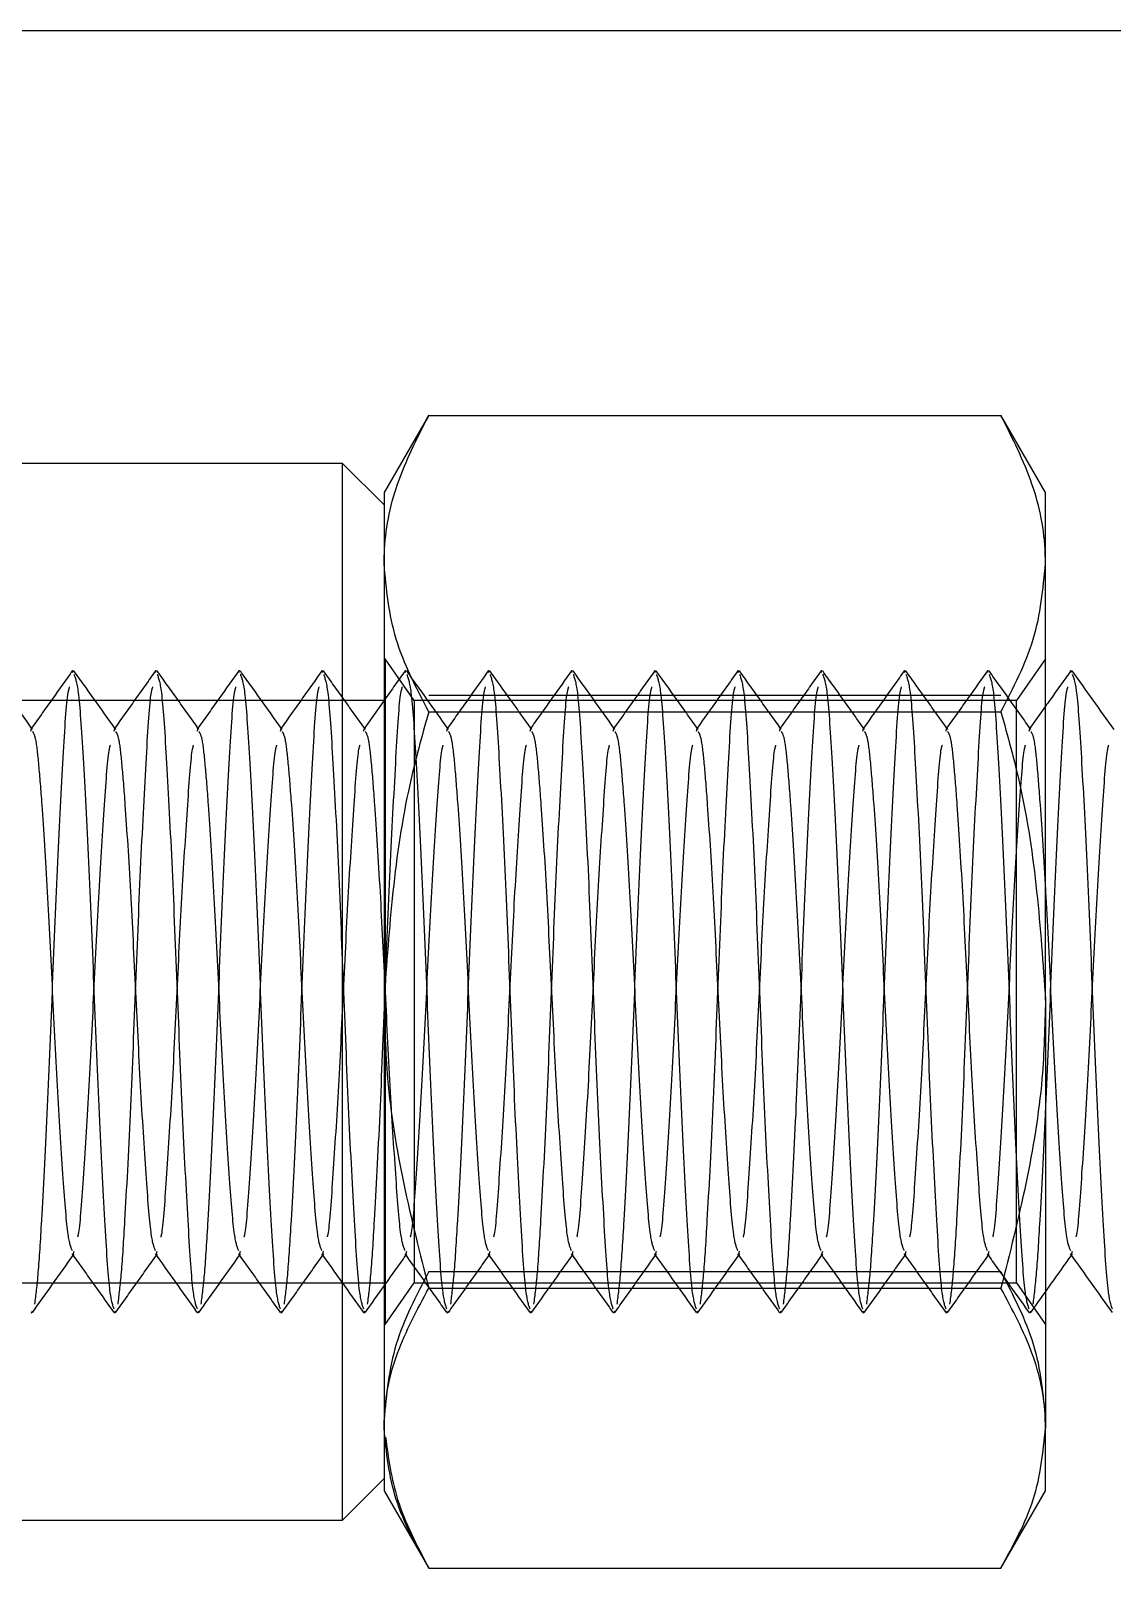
# Model space of a CAD drawing. Header units: metres. Extents: x 0 to 21025, y 0 to 14850.
# Drawn here: x 2274.85 to 2300.85, y 9009.66 to 9046.62 of the extents above; entities that cross this region are included whole.
import ezdxf

# ---------------------------------------------------------------- set-up
doc = ezdxf.new("R2010")
doc.units = ezdxf.units.M
doc.header["$LTSCALE"] = 25
doc.linetypes.add('HIDDEN2', pattern=[4.7625, 3.175, -1.5875])
doc.layers.add('SL4', color=4, linetype='Continuous')
doc.layers.add('ST1', color=7, linetype='HIDDEN2')

msp = doc.modelspace()

# ---------------------------------------------------------------- linework, layer by layer
at = {"layer": 'SL4'}
for p, q in [((2875.564, 9046.619), (1925.562, 9046.619)), ((2284.419, 9037.377), (2283.346, 9035.519)), ((2284.418, 9037.373), (2284.357, 9037.245)), ((2284.418, 9037.373), (2298.174, 9037.373)), ((2299.246, 9035.519), (2298.173, 9037.377)), ((2298.174, 9037.373), (2298.234, 9037.245)), ((2282.346, 9036.219), (2261.346, 9036.219)), ((2283.346, 9035.219), (2282.346, 9036.219)), ((2282.346, 9010.819), (2282.346, 9036.219)), ((2283.346, 9035.519), (2283.346, 9033.809)), ((2299.246, 9033.809), (2299.246, 9035.519)), ((2283.346, 9033.809), (2283.346, 9023.319)), ((2299.246, 9023.319), (2299.246, 9033.809)), ((2299.858, 9031.189), (2299.87, 9031.246)), ((2283.346, 9030.522), (2283.339, 9030.513)), ((2284.418, 9030.246), (2298.174, 9030.246)), ((2283.346, 9023.319), (2283.346, 9013.028)), ((2299.246, 9023.319), (2299.246, 9013.028)), ((2284.418, 9016.391), (2298.174, 9016.391)), ((2283.346, 9013.028), (2283.346, 9011.519)), ((2299.246, 9011.519), (2299.246, 9013.028)), ((2282.346, 9010.819), (2283.346, 9011.819)), ((2283.346, 9011.519), (2284.419, 9009.66)), ((2298.173, 9009.66), (2299.246, 9011.519)), ((2261.346, 9010.819), (2282.346, 9010.819)), ((2284.418, 9009.664), (2298.174, 9009.664))]:
    msp.add_line(p, q, dxfattribs=at)
for points, knots in [([(2283.346, 9033.809), (2283.347, 9033.894), (2283.357, 9034.534), (2283.591, 9035.74), (2284.14, 9036.825), (2284.418, 9037.373)], [0, 0, 0, 0, 0.0700986, 0.5307888, 1, 1, 1, 1]), ([(2299.246, 9033.809), (2299.244, 9033.894), (2299.235, 9034.534), (2299.001, 9035.74), (2298.451, 9036.825), (2298.174, 9037.373)], [0, 0, 0, 0, 0.0700986, 0.5307888, 1, 1, 1, 1]), ([(2284.418, 9030.246), (2284.118, 9030.825), (2283.513, 9031.993), (2283.402, 9033.2), (2283.346, 9033.809)], [0, 0, 0, 0, 0.495458, 1, 1, 1, 1]), ([(2298.174, 9030.246), (2298.473, 9030.825), (2299.078, 9031.993), (2299.19, 9033.2), (2299.246, 9033.809)], [0, 0, 0, 0, 0.495458, 1, 1, 1, 1]), ([(2299.858, 9031.241), (2299.691, 9031.006), (2299.487, 9030.72), (2299.283, 9030.433), (2299.246, 9030.382)], [0, 0, 0, 0, 0.819119, 1, 1, 1, 1]), ([(2300.895, 9029.823), (2300.727, 9030.058), (2300.392, 9030.528), (2300.057, 9030.997), (2299.89, 9031.232)], [0, 0, 0, 0, 0.499908, 1, 1, 1, 1]), ([(2299.89, 9031.155), (2299.927, 9031.049), (2300.007, 9030.823), (2300.113, 9029.101), (2300.25, 9026.562), (2300.37, 9023.519), (2300.491, 9020.475), (2300.627, 9017.937), (2300.733, 9016.227), (2300.811, 9016.001), (2300.847, 9015.898)], [0, 0, 0, 0, 0.111758, 0.239388, 0.372264, 0.501747, 0.63123, 0.764106, 0.891736, 1, 1, 1, 1]), ([(2284.418, 9030.246), (2284.256, 9029.664), (2283.628, 9027.406), (2283.466, 9025.06), (2283.346, 9023.319)], [0, 0, 0, 0, 0.2575513, 1, 1, 1, 1]), ([(2298.174, 9030.246), (2298.336, 9029.664), (2298.964, 9027.406), (2299.126, 9025.06), (2299.246, 9023.319)], [0, 0, 0, 0, 0.257551, 1, 1, 1, 1]), ([(2299.246, 9025.957), (2299.246, 9025.945), (2299.29, 9025.256), (2299.37, 9023.483), (2299.491, 9021.038), (2299.627, 9018.951), (2299.732, 9017.565), (2299.809, 9017.381), (2299.844, 9017.299)], [0, 0, 0, 0, 0.003694, 0.210444, 0.417195, 0.629373, 0.833159, 1, 1, 1, 1]), ([(2283.346, 9023.319), (2283.362, 9022.689), (2283.421, 9020.344), (2283.996, 9018.061), (2284.418, 9016.391)], [0, 0, 0, 0, 0.2686336, 1, 1, 1, 1]), ([(2299.246, 9023.319), (2299.23, 9022.689), (2299.171, 9020.344), (2298.595, 9018.061), (2298.174, 9016.391)], [0, 0, 0, 0, 0.2686336, 1, 1, 1, 1]), ([(2298.974, 9015.923), (2299.114, 9016.119), (2299.412, 9016.538), (2299.711, 9016.957), (2299.87, 9017.18)], [0, 0, 0, 0, 0.467659, 1, 1, 1, 1]), ([(2299.842, 9017.22), (2300.01, 9016.985), (2300.345, 9016.515), (2300.68, 9016.045), (2300.847, 9015.81)], [0, 0, 0, 0, 0.499911, 1, 1, 1, 1]), ([(2283.346, 9013.028), (2283.347, 9013.107), (2283.357, 9013.711), (2283.591, 9014.85), (2284.14, 9015.874), (2284.418, 9016.391)], [0, 0, 0, 0, 0.070099, 0.530789, 1, 1, 1, 1]), ([(2299.246, 9013.028), (2299.244, 9013.107), (2299.235, 9013.711), (2299.001, 9014.85), (2298.451, 9015.874), (2298.174, 9016.391)], [0, 0, 0, 0, 0.070099, 0.530789, 1, 1, 1, 1]), ([(2284.418, 9009.664), (2284.118, 9010.21), (2283.513, 9011.313), (2283.402, 9012.453), (2283.346, 9013.028)], [0, 0, 0, 0, 0.495458, 1, 1, 1, 1]), ([(2298.174, 9009.664), (2298.473, 9010.21), (2299.078, 9011.313), (2299.19, 9012.453), (2299.246, 9013.028)], [0, 0, 0, 0, 0.495458, 1, 1, 1, 1])]:
    msp.add_open_spline(points, degree=3, knots=knots, dxfattribs=at)
at = {"layer": 'ST1'}
for p, q in [((2283.371, 9031.519), (2283.346, 9031.519)), ((2283.371, 9031.519), (2283.371, 9023.385)), ((2284.071, 9030.519), (2283.371, 9031.519)), ((2299.246, 9031.519), (2298.546, 9030.519)), ((2275.858, 9031.189), (2275.87, 9031.246)), ((2277.858, 9031.189), (2277.87, 9031.246)), ((2279.858, 9031.189), (2279.87, 9031.246)), ((2281.858, 9031.189), (2281.87, 9031.246)), ((2283.858, 9031.189), (2283.87, 9031.246)), ((2285.858, 9031.189), (2285.87, 9031.246)), ((2287.858, 9031.189), (2287.87, 9031.246)), ((2289.858, 9031.189), (2289.87, 9031.246)), ((2291.858, 9031.189), (2291.87, 9031.246)), ((2293.858, 9031.189), (2293.87, 9031.246)), ((2295.858, 9031.189), (2295.87, 9031.246)), ((2297.858, 9031.189), (2297.87, 9031.246)), ((2283.346, 9030.519), (2258.346, 9030.519)), ((2283.339, 9030.513), (2282.855, 9029.833)), ((2284.071, 9030.519), (2284.071, 9016.519)), ((2298.546, 9030.519), (2284.071, 9030.519)), ((2284.418, 9030.646), (2298.174, 9030.646)), ((2298.546, 9023.402), (2298.546, 9030.519)), ((2299.246, 9030.382), (2298.855, 9029.833)), ((2274.856, 9029.786), (2274.87, 9029.84)), ((2276.856, 9029.786), (2276.87, 9029.84)), ((2278.856, 9029.786), (2278.87, 9029.84)), ((2280.856, 9029.786), (2280.87, 9029.84)), ((2282.856, 9029.786), (2282.87, 9029.84)), ((2284.856, 9029.786), (2284.87, 9029.84)), ((2286.856, 9029.786), (2286.87, 9029.84)), ((2288.856, 9029.786), (2288.87, 9029.84)), ((2290.856, 9029.786), (2290.87, 9029.84)), ((2292.856, 9029.786), (2292.87, 9029.84)), ((2294.856, 9029.786), (2294.87, 9029.84)), ((2296.856, 9029.786), (2296.87, 9029.84)), ((2298.856, 9029.786), (2298.87, 9029.84)), ((2283.371, 9023.385), (2283.371, 9015.519)), ((2298.546, 9016.519), (2298.546, 9023.402)), ((2275.87, 9017.197), (2275.893, 9017.286)), ((2277.87, 9017.197), (2277.893, 9017.286)), ((2279.87, 9017.197), (2279.893, 9017.286)), ((2281.87, 9017.197), (2281.893, 9017.286)), ((2283.87, 9017.197), (2283.893, 9017.286)), ((2285.87, 9017.197), (2285.893, 9017.286)), ((2287.87, 9017.197), (2287.893, 9017.286)), ((2289.87, 9017.197), (2289.893, 9017.286)), ((2291.87, 9017.197), (2291.893, 9017.286)), ((2293.87, 9017.197), (2293.893, 9017.286)), ((2295.87, 9017.197), (2295.893, 9017.286)), ((2297.87, 9017.197), (2297.893, 9017.286)), ((2299.87, 9017.197), (2299.893, 9017.286)), ((2299.87, 9017.18), (2299.895, 9017.214)), ((2284.418, 9016.791), (2298.174, 9016.791)), ((2258.346, 9016.519), (2283.346, 9016.519)), ((2283.371, 9015.519), (2284.071, 9016.519)), ((2284.071, 9016.519), (2298.546, 9016.519)), ((2298.546, 9016.519), (2299.246, 9015.519)), ((2274.87, 9015.791), (2274.891, 9015.85)), ((2276.87, 9015.791), (2276.891, 9015.85)), ((2278.87, 9015.791), (2278.891, 9015.85)), ((2280.87, 9015.791), (2280.891, 9015.85)), ((2282.87, 9015.791), (2282.891, 9015.85)), ((2284.87, 9015.791), (2284.891, 9015.85)), ((2286.87, 9015.791), (2286.891, 9015.85)), ((2288.87, 9015.791), (2288.891, 9015.85)), ((2290.87, 9015.791), (2290.891, 9015.85)), ((2292.87, 9015.791), (2292.891, 9015.85)), ((2294.87, 9015.791), (2294.891, 9015.85)), ((2296.87, 9015.791), (2296.891, 9015.85)), ((2298.87, 9015.791), (2298.891, 9015.85)), ((2298.891, 9015.807), (2298.974, 9015.923)), ((2283.346, 9015.519), (2283.371, 9015.519)), ((2283.346, 9013.228), (2283.351, 9012.997))]:
    msp.add_line(p, q, dxfattribs=at)
for points, knots in [([(2274.895, 9029.823), (2274.727, 9030.058), (2274.392, 9030.528), (2274.057, 9030.997), (2273.89, 9031.232)], [0, 0, 0, 0, 0.4999079, 1, 1, 1, 1]), ([(2275.858, 9031.241), (2275.691, 9031.006), (2275.357, 9030.537), (2275.022, 9030.068), (2274.855, 9029.833)], [0, 0, 0, 0, 0.500033, 1, 1, 1, 1]), ([(2276.895, 9029.823), (2276.727, 9030.058), (2276.392, 9030.528), (2276.057, 9030.997), (2275.89, 9031.232)], [0, 0, 0, 0, 0.499908, 1, 1, 1, 1]), ([(2275.89, 9031.155), (2275.927, 9031.049), (2276.007, 9030.823), (2276.113, 9029.101), (2276.25, 9026.562), (2276.37, 9023.519), (2276.491, 9020.475), (2276.627, 9017.937), (2276.733, 9016.227), (2276.811, 9016.001), (2276.847, 9015.898)], [0, 0, 0, 0, 0.111758, 0.239388, 0.372264, 0.501747, 0.63123, 0.764106, 0.891736, 1, 1, 1, 1]), ([(2277.858, 9031.241), (2277.691, 9031.006), (2277.357, 9030.537), (2277.022, 9030.068), (2276.855, 9029.833)], [0, 0, 0, 0, 0.500033, 1, 1, 1, 1]), ([(2278.895, 9029.823), (2278.727, 9030.058), (2278.392, 9030.528), (2278.057, 9030.997), (2277.89, 9031.232)], [0, 0, 0, 0, 0.499908, 1, 1, 1, 1]), ([(2277.89, 9031.155), (2277.927, 9031.049), (2278.007, 9030.823), (2278.113, 9029.101), (2278.25, 9026.562), (2278.37, 9023.519), (2278.491, 9020.475), (2278.627, 9017.937), (2278.733, 9016.227), (2278.811, 9016.001), (2278.847, 9015.898)], [0, 0, 0, 0, 0.111758, 0.239388, 0.372264, 0.501747, 0.63123, 0.764106, 0.891736, 1, 1, 1, 1]), ([(2279.858, 9031.241), (2279.691, 9031.006), (2279.357, 9030.537), (2279.022, 9030.068), (2278.855, 9029.833)], [0, 0, 0, 0, 0.500033, 1, 1, 1, 1]), ([(2280.895, 9029.823), (2280.727, 9030.058), (2280.392, 9030.528), (2280.057, 9030.997), (2279.89, 9031.232)], [0, 0, 0, 0, 0.4999079, 1, 1, 1, 1]), ([(2279.89, 9031.155), (2279.927, 9031.049), (2280.007, 9030.823), (2280.113, 9029.101), (2280.25, 9026.562), (2280.37, 9023.519), (2280.491, 9020.475), (2280.627, 9017.937), (2280.733, 9016.227), (2280.811, 9016.001), (2280.847, 9015.898)], [0, 0, 0, 0, 0.111758, 0.239388, 0.372264, 0.501747, 0.63123, 0.764106, 0.891736, 1, 1, 1, 1]), ([(2281.858, 9031.241), (2281.691, 9031.006), (2281.357, 9030.537), (2281.022, 9030.068), (2280.855, 9029.833)], [0, 0, 0, 0, 0.500033, 1, 1, 1, 1]), ([(2282.895, 9029.823), (2282.727, 9030.058), (2282.392, 9030.528), (2282.057, 9030.997), (2281.89, 9031.232)], [0, 0, 0, 0, 0.499908, 1, 1, 1, 1]), ([(2281.89, 9031.155), (2281.927, 9031.049), (2282.007, 9030.823), (2282.113, 9029.101), (2282.25, 9026.562), (2282.37, 9023.519), (2282.491, 9020.475), (2282.627, 9017.937), (2282.733, 9016.227), (2282.811, 9016.001), (2282.847, 9015.898)], [0, 0, 0, 0, 0.111758, 0.239388, 0.372264, 0.501747, 0.63123, 0.764106, 0.891736, 1, 1, 1, 1]), ([(2283.858, 9031.241), (2283.691, 9031.006), (2283.52, 9030.766), (2283.349, 9030.527), (2283.346, 9030.522)], [0, 0, 0, 0, 0.979011, 1, 1, 1, 1]), ([(2284.895, 9029.823), (2284.727, 9030.058), (2284.392, 9030.528), (2284.057, 9030.997), (2283.89, 9031.232)], [0, 0, 0, 0, 0.499908, 1, 1, 1, 1]), ([(2283.89, 9031.155), (2283.927, 9031.049), (2284.007, 9030.823), (2284.113, 9029.101), (2284.25, 9026.562), (2284.37, 9023.519), (2284.491, 9020.475), (2284.627, 9017.937), (2284.733, 9016.227), (2284.811, 9016.001), (2284.847, 9015.898)], [0, 0, 0, 0, 0.111758, 0.239388, 0.372264, 0.501747, 0.63123, 0.764106, 0.891736, 1, 1, 1, 1]), ([(2285.858, 9031.241), (2285.691, 9031.006), (2285.357, 9030.537), (2285.022, 9030.068), (2284.855, 9029.833)], [0, 0, 0, 0, 0.500033, 1, 1, 1, 1]), ([(2286.895, 9029.823), (2286.727, 9030.058), (2286.392, 9030.528), (2286.057, 9030.997), (2285.89, 9031.232)], [0, 0, 0, 0, 0.499908, 1, 1, 1, 1]), ([(2285.89, 9031.155), (2285.927, 9031.049), (2286.007, 9030.823), (2286.113, 9029.101), (2286.25, 9026.562), (2286.37, 9023.519), (2286.491, 9020.475), (2286.627, 9017.937), (2286.733, 9016.227), (2286.811, 9016.001), (2286.847, 9015.898)], [0, 0, 0, 0, 0.111758, 0.239388, 0.372264, 0.501747, 0.63123, 0.764106, 0.891736, 1, 1, 1, 1]), ([(2287.858, 9031.241), (2287.691, 9031.006), (2287.357, 9030.537), (2287.022, 9030.068), (2286.855, 9029.833)], [0, 0, 0, 0, 0.5000327, 1, 1, 1, 1]), ([(2288.895, 9029.823), (2288.727, 9030.058), (2288.392, 9030.528), (2288.057, 9030.997), (2287.89, 9031.232)], [0, 0, 0, 0, 0.499908, 1, 1, 1, 1]), ([(2287.89, 9031.155), (2287.927, 9031.049), (2288.007, 9030.823), (2288.113, 9029.101), (2288.25, 9026.562), (2288.37, 9023.519), (2288.491, 9020.475), (2288.627, 9017.937), (2288.733, 9016.227), (2288.811, 9016.001), (2288.847, 9015.898)], [0, 0, 0, 0, 0.111758, 0.239388, 0.372264, 0.501747, 0.63123, 0.764106, 0.891736, 1, 1, 1, 1]), ([(2289.858, 9031.241), (2289.691, 9031.006), (2289.357, 9030.537), (2289.022, 9030.068), (2288.855, 9029.833)], [0, 0, 0, 0, 0.500033, 1, 1, 1, 1]), ([(2290.895, 9029.823), (2290.727, 9030.058), (2290.392, 9030.528), (2290.057, 9030.997), (2289.89, 9031.232)], [0, 0, 0, 0, 0.499908, 1, 1, 1, 1]), ([(2289.89, 9031.155), (2289.927, 9031.049), (2290.007, 9030.823), (2290.113, 9029.101), (2290.25, 9026.562), (2290.37, 9023.519), (2290.491, 9020.475), (2290.627, 9017.937), (2290.733, 9016.227), (2290.811, 9016.001), (2290.847, 9015.898)], [0, 0, 0, 0, 0.111758, 0.239388, 0.372264, 0.501747, 0.63123, 0.764106, 0.891736, 1, 1, 1, 1]), ([(2291.858, 9031.241), (2291.691, 9031.006), (2291.357, 9030.537), (2291.022, 9030.068), (2290.855, 9029.833)], [0, 0, 0, 0, 0.500033, 1, 1, 1, 1]), ([(2292.895, 9029.823), (2292.727, 9030.058), (2292.392, 9030.528), (2292.057, 9030.997), (2291.89, 9031.232)], [0, 0, 0, 0, 0.499908, 1, 1, 1, 1]), ([(2291.89, 9031.155), (2291.927, 9031.049), (2292.007, 9030.823), (2292.113, 9029.101), (2292.25, 9026.562), (2292.37, 9023.519), (2292.491, 9020.475), (2292.627, 9017.937), (2292.733, 9016.227), (2292.811, 9016.001), (2292.847, 9015.898)], [0, 0, 0, 0, 0.111758, 0.239388, 0.372264, 0.501747, 0.63123, 0.764106, 0.891736, 1, 1, 1, 1]), ([(2293.858, 9031.241), (2293.691, 9031.006), (2293.357, 9030.537), (2293.022, 9030.068), (2292.855, 9029.833)], [0, 0, 0, 0, 0.500033, 1, 1, 1, 1]), ([(2294.895, 9029.823), (2294.727, 9030.058), (2294.392, 9030.528), (2294.057, 9030.997), (2293.89, 9031.232)], [0, 0, 0, 0, 0.499908, 1, 1, 1, 1]), ([(2293.89, 9031.155), (2293.927, 9031.049), (2294.007, 9030.823), (2294.113, 9029.101), (2294.25, 9026.562), (2294.37, 9023.519), (2294.491, 9020.475), (2294.627, 9017.937), (2294.733, 9016.227), (2294.811, 9016.001), (2294.847, 9015.898)], [0, 0, 0, 0, 0.111758, 0.239388, 0.372264, 0.501747, 0.63123, 0.764106, 0.891736, 1, 1, 1, 1]), ([(2295.858, 9031.241), (2295.691, 9031.006), (2295.357, 9030.537), (2295.022, 9030.068), (2294.855, 9029.833)], [0, 0, 0, 0, 0.500033, 1, 1, 1, 1]), ([(2296.895, 9029.823), (2296.727, 9030.058), (2296.392, 9030.528), (2296.057, 9030.997), (2295.89, 9031.232)], [0, 0, 0, 0, 0.499908, 1, 1, 1, 1]), ([(2295.89, 9031.155), (2295.927, 9031.049), (2296.007, 9030.823), (2296.113, 9029.101), (2296.25, 9026.562), (2296.37, 9023.519), (2296.491, 9020.475), (2296.627, 9017.937), (2296.733, 9016.227), (2296.811, 9016.001), (2296.847, 9015.898)], [0, 0, 0, 0, 0.111758, 0.239388, 0.372264, 0.501747, 0.63123, 0.764106, 0.891736, 1, 1, 1, 1]), ([(2297.858, 9031.241), (2297.691, 9031.006), (2297.357, 9030.537), (2297.022, 9030.068), (2296.855, 9029.833)], [0, 0, 0, 0, 0.500033, 1, 1, 1, 1]), ([(2298.895, 9029.823), (2298.727, 9030.058), (2298.392, 9030.528), (2298.057, 9030.997), (2297.89, 9031.232)], [0, 0, 0, 0, 0.499908, 1, 1, 1, 1]), ([(2297.89, 9031.155), (2297.927, 9031.049), (2298.007, 9030.823), (2298.113, 9029.101), (2298.25, 9026.562), (2298.37, 9023.519), (2298.491, 9020.475), (2298.627, 9017.937), (2298.733, 9016.227), (2298.811, 9016.001), (2298.847, 9015.898)], [0, 0, 0, 0, 0.111758, 0.239388, 0.372264, 0.501747, 0.63123, 0.764106, 0.891736, 1, 1, 1, 1]), ([(2274.949, 9016.009), (2274.977, 9016.228), (2275.034, 9016.666), (2275.127, 9018.17), (2275.25, 9020.479), (2275.37, 9023.516), (2275.491, 9026.57), (2275.627, 9029.071), (2275.713, 9030.589), (2275.77, 9030.794), (2275.785, 9030.847)], [0, 0, 0, 0, 0.103388, 0.206233, 0.357671, 0.505243, 0.652814, 0.804253, 0.949712, 1, 1, 1, 1]), ([(2276.949, 9016.009), (2276.977, 9016.228), (2277.034, 9016.666), (2277.127, 9018.17), (2277.25, 9020.479), (2277.37, 9023.516), (2277.491, 9026.57), (2277.627, 9029.071), (2277.713, 9030.589), (2277.77, 9030.794), (2277.785, 9030.847)], [0, 0, 0, 0, 0.103388, 0.206233, 0.357671, 0.505243, 0.652814, 0.804253, 0.949712, 1, 1, 1, 1]), ([(2278.949, 9016.009), (2278.977, 9016.228), (2279.034, 9016.666), (2279.127, 9018.17), (2279.25, 9020.479), (2279.37, 9023.516), (2279.491, 9026.57), (2279.627, 9029.071), (2279.713, 9030.589), (2279.77, 9030.794), (2279.785, 9030.847)], [0, 0, 0, 0, 0.103388, 0.206233, 0.357671, 0.505243, 0.652814, 0.804253, 0.949712, 1, 1, 1, 1]), ([(2280.949, 9016.009), (2280.977, 9016.228), (2281.034, 9016.666), (2281.127, 9018.17), (2281.25, 9020.479), (2281.37, 9023.516), (2281.491, 9026.57), (2281.627, 9029.071), (2281.713, 9030.589), (2281.77, 9030.794), (2281.785, 9030.847)], [0, 0, 0, 0, 0.103388, 0.206233, 0.357671, 0.505243, 0.652814, 0.804253, 0.949712, 1, 1, 1, 1]), ([(2282.949, 9016.009), (2282.977, 9016.228), (2283.034, 9016.666), (2283.127, 9018.17), (2283.25, 9020.479), (2283.37, 9023.516), (2283.491, 9026.57), (2283.627, 9029.071), (2283.713, 9030.589), (2283.77, 9030.794), (2283.785, 9030.847)], [0, 0, 0, 0, 0.103388, 0.206233, 0.357671, 0.505243, 0.652814, 0.804253, 0.949712, 1, 1, 1, 1]), ([(2284.949, 9016.009), (2284.977, 9016.228), (2285.034, 9016.666), (2285.127, 9018.17), (2285.25, 9020.479), (2285.37, 9023.516), (2285.491, 9026.57), (2285.627, 9029.071), (2285.713, 9030.589), (2285.77, 9030.794), (2285.785, 9030.847)], [0, 0, 0, 0, 0.103388, 0.206233, 0.357671, 0.505243, 0.652814, 0.804253, 0.949712, 1, 1, 1, 1]), ([(2286.949, 9016.009), (2286.977, 9016.228), (2287.034, 9016.666), (2287.127, 9018.17), (2287.25, 9020.479), (2287.37, 9023.516), (2287.491, 9026.57), (2287.627, 9029.071), (2287.713, 9030.589), (2287.77, 9030.794), (2287.785, 9030.847)], [0, 0, 0, 0, 0.103388, 0.206233, 0.357671, 0.505243, 0.652814, 0.804253, 0.949712, 1, 1, 1, 1]), ([(2288.949, 9016.009), (2288.977, 9016.228), (2289.034, 9016.666), (2289.127, 9018.17), (2289.25, 9020.479), (2289.37, 9023.516), (2289.491, 9026.57), (2289.627, 9029.071), (2289.713, 9030.589), (2289.77, 9030.794), (2289.785, 9030.847)], [0, 0, 0, 0, 0.103388, 0.206233, 0.357671, 0.505243, 0.652814, 0.804253, 0.949712, 1, 1, 1, 1]), ([(2290.949, 9016.009), (2290.977, 9016.228), (2291.034, 9016.666), (2291.127, 9018.17), (2291.25, 9020.479), (2291.37, 9023.516), (2291.491, 9026.57), (2291.627, 9029.071), (2291.713, 9030.589), (2291.77, 9030.794), (2291.785, 9030.847)], [0, 0, 0, 0, 0.103388, 0.206233, 0.357671, 0.505243, 0.652814, 0.804253, 0.949712, 1, 1, 1, 1]), ([(2292.949, 9016.009), (2292.977, 9016.228), (2293.034, 9016.666), (2293.127, 9018.17), (2293.25, 9020.479), (2293.37, 9023.516), (2293.491, 9026.57), (2293.627, 9029.071), (2293.713, 9030.589), (2293.77, 9030.794), (2293.785, 9030.847)], [0, 0, 0, 0, 0.103388, 0.206233, 0.357671, 0.505243, 0.652814, 0.804253, 0.949712, 1, 1, 1, 1]), ([(2294.949, 9016.009), (2294.977, 9016.228), (2295.034, 9016.666), (2295.127, 9018.17), (2295.25, 9020.479), (2295.37, 9023.516), (2295.491, 9026.57), (2295.627, 9029.071), (2295.713, 9030.589), (2295.77, 9030.794), (2295.785, 9030.847)], [0, 0, 0, 0, 0.103388, 0.206233, 0.357671, 0.505243, 0.652814, 0.804253, 0.949712, 1, 1, 1, 1]), ([(2296.949, 9016.009), (2296.977, 9016.228), (2297.034, 9016.666), (2297.127, 9018.17), (2297.25, 9020.479), (2297.37, 9023.516), (2297.491, 9026.57), (2297.627, 9029.071), (2297.713, 9030.589), (2297.77, 9030.794), (2297.785, 9030.847)], [0, 0, 0, 0, 0.103388, 0.206233, 0.357671, 0.505243, 0.652814, 0.804253, 0.949712, 1, 1, 1, 1]), ([(2298.949, 9016.009), (2298.977, 9016.228), (2299.034, 9016.666), (2299.127, 9018.17), (2299.25, 9020.479), (2299.37, 9023.516), (2299.491, 9026.57), (2299.627, 9029.071), (2299.713, 9030.589), (2299.77, 9030.794), (2299.785, 9030.847)], [0, 0, 0, 0, 0.103388, 0.206233, 0.357671, 0.505243, 0.652814, 0.804253, 0.949712, 1, 1, 1, 1]), ([(2274.894, 9029.775), (2274.918, 9029.733), (2274.97, 9029.645), (2275.04, 9029.005), (2275.13, 9027.863), (2275.249, 9026.002), (2275.37, 9023.52), (2275.491, 9021.028), (2275.627, 9018.954), (2275.732, 9017.564), (2275.809, 9017.381), (2275.844, 9017.299)], [0, 0, 0, 0, 0.072607, 0.155069, 0.237884, 0.371691, 0.502076, 0.632461, 0.766268, 0.894784, 1, 1, 1, 1]), ([(2276.894, 9029.775), (2276.918, 9029.733), (2276.97, 9029.645), (2277.04, 9029.005), (2277.13, 9027.863), (2277.249, 9026.002), (2277.37, 9023.52), (2277.491, 9021.028), (2277.627, 9018.954), (2277.732, 9017.564), (2277.809, 9017.381), (2277.844, 9017.299)], [0, 0, 0, 0, 0.072607, 0.155069, 0.237884, 0.371691, 0.502076, 0.632461, 0.766268, 0.894784, 1, 1, 1, 1]), ([(2278.894, 9029.775), (2278.918, 9029.733), (2278.97, 9029.645), (2279.04, 9029.005), (2279.13, 9027.863), (2279.249, 9026.002), (2279.37, 9023.52), (2279.491, 9021.028), (2279.627, 9018.954), (2279.732, 9017.564), (2279.809, 9017.381), (2279.844, 9017.299)], [0, 0, 0, 0, 0.072607, 0.155069, 0.237884, 0.371691, 0.502076, 0.632461, 0.766268, 0.894784, 1, 1, 1, 1]), ([(2280.894, 9029.775), (2280.918, 9029.733), (2280.97, 9029.645), (2281.04, 9029.005), (2281.13, 9027.863), (2281.249, 9026.002), (2281.37, 9023.52), (2281.491, 9021.028), (2281.627, 9018.954), (2281.732, 9017.564), (2281.809, 9017.381), (2281.844, 9017.299)], [0, 0, 0, 0, 0.072607, 0.155069, 0.237884, 0.371691, 0.502076, 0.632461, 0.766268, 0.894784, 1, 1, 1, 1]), ([(2282.894, 9029.775), (2282.918, 9029.733), (2282.97, 9029.645), (2283.04, 9029.005), (2283.13, 9027.863), (2283.249, 9026.002), (2283.37, 9023.52), (2283.491, 9021.028), (2283.627, 9018.954), (2283.732, 9017.564), (2283.809, 9017.381), (2283.844, 9017.299)], [0, 0, 0, 0, 0.072607, 0.155069, 0.237884, 0.371691, 0.502076, 0.632461, 0.766268, 0.894784, 1, 1, 1, 1]), ([(2284.894, 9029.775), (2284.918, 9029.733), (2284.97, 9029.645), (2285.04, 9029.005), (2285.13, 9027.863), (2285.249, 9026.002), (2285.37, 9023.52), (2285.491, 9021.028), (2285.627, 9018.954), (2285.732, 9017.564), (2285.809, 9017.381), (2285.844, 9017.299)], [0, 0, 0, 0, 0.072607, 0.155069, 0.237884, 0.371691, 0.502076, 0.632461, 0.766268, 0.894784, 1, 1, 1, 1]), ([(2286.894, 9029.775), (2286.918, 9029.733), (2286.97, 9029.645), (2287.04, 9029.005), (2287.13, 9027.863), (2287.249, 9026.002), (2287.37, 9023.52), (2287.491, 9021.028), (2287.627, 9018.954), (2287.732, 9017.564), (2287.809, 9017.381), (2287.844, 9017.299)], [0, 0, 0, 0, 0.072607, 0.155069, 0.237884, 0.371691, 0.502076, 0.632461, 0.766268, 0.894784, 1, 1, 1, 1]), ([(2288.894, 9029.775), (2288.918, 9029.733), (2288.97, 9029.645), (2289.04, 9029.005), (2289.13, 9027.863), (2289.249, 9026.002), (2289.37, 9023.52), (2289.491, 9021.028), (2289.627, 9018.954), (2289.732, 9017.564), (2289.809, 9017.381), (2289.844, 9017.299)], [0, 0, 0, 0, 0.072607, 0.155069, 0.237884, 0.371691, 0.502076, 0.632461, 0.766268, 0.894784, 1, 1, 1, 1]), ([(2290.894, 9029.775), (2290.918, 9029.733), (2290.97, 9029.645), (2291.04, 9029.005), (2291.13, 9027.863), (2291.249, 9026.002), (2291.37, 9023.52), (2291.491, 9021.028), (2291.627, 9018.954), (2291.732, 9017.564), (2291.809, 9017.381), (2291.844, 9017.299)], [0, 0, 0, 0, 0.072607, 0.155069, 0.237884, 0.371691, 0.502076, 0.632461, 0.766268, 0.894784, 1, 1, 1, 1]), ([(2292.894, 9029.775), (2292.918, 9029.733), (2292.97, 9029.645), (2293.04, 9029.005), (2293.13, 9027.863), (2293.249, 9026.002), (2293.37, 9023.52), (2293.491, 9021.028), (2293.627, 9018.954), (2293.732, 9017.564), (2293.809, 9017.381), (2293.844, 9017.299)], [0, 0, 0, 0, 0.072607, 0.155069, 0.237884, 0.371691, 0.502076, 0.632461, 0.766268, 0.894784, 1, 1, 1, 1]), ([(2294.894, 9029.775), (2294.918, 9029.733), (2294.97, 9029.645), (2295.04, 9029.005), (2295.13, 9027.863), (2295.249, 9026.002), (2295.37, 9023.52), (2295.491, 9021.028), (2295.627, 9018.954), (2295.732, 9017.564), (2295.809, 9017.381), (2295.844, 9017.299)], [0, 0, 0, 0, 0.072607, 0.155069, 0.237884, 0.371691, 0.502076, 0.632461, 0.766268, 0.894784, 1, 1, 1, 1]), ([(2296.894, 9029.775), (2296.918, 9029.733), (2296.97, 9029.645), (2297.04, 9029.005), (2297.13, 9027.863), (2297.249, 9026.002), (2297.37, 9023.52), (2297.491, 9021.028), (2297.627, 9018.954), (2297.732, 9017.564), (2297.809, 9017.381), (2297.844, 9017.299)], [0, 0, 0, 0, 0.072607, 0.155069, 0.237884, 0.371691, 0.502076, 0.632461, 0.766268, 0.894784, 1, 1, 1, 1]), ([(2298.894, 9029.775), (2298.918, 9029.734), (2298.97, 9029.646), (2299.04, 9029.002), (2299.129, 9027.883), (2299.201, 9026.689), (2299.246, 9025.957)], [0, 0, 0, 0, 0.196575, 0.41983, 0.64404, 1, 1, 1, 1]), ([(2275.982, 9017.624), (2275.988, 9017.643), (2276.035, 9017.805), (2276.113, 9018.994), (2276.25, 9021.019), (2276.37, 9023.519), (2276.491, 9026.017), (2276.628, 9028.05), (2276.708, 9029.256), (2276.759, 9029.42), (2276.767, 9029.448)], [0, 0, 0, 0, 0.020732, 0.175704, 0.337058, 0.494284, 0.651511, 0.812864, 0.967837, 1, 1, 1, 1]), ([(2277.982, 9017.624), (2277.988, 9017.643), (2278.035, 9017.805), (2278.113, 9018.994), (2278.25, 9021.019), (2278.37, 9023.519), (2278.491, 9026.017), (2278.628, 9028.05), (2278.708, 9029.256), (2278.759, 9029.42), (2278.767, 9029.448)], [0, 0, 0, 0, 0.020732, 0.175704, 0.337058, 0.494284, 0.651511, 0.812864, 0.967837, 1, 1, 1, 1]), ([(2279.982, 9017.624), (2279.988, 9017.643), (2280.035, 9017.805), (2280.113, 9018.994), (2280.25, 9021.019), (2280.37, 9023.519), (2280.491, 9026.017), (2280.628, 9028.05), (2280.708, 9029.256), (2280.759, 9029.42), (2280.767, 9029.448)], [0, 0, 0, 0, 0.020732, 0.175704, 0.337058, 0.494284, 0.651511, 0.812864, 0.967837, 1, 1, 1, 1]), ([(2281.982, 9017.624), (2281.988, 9017.643), (2282.035, 9017.805), (2282.113, 9018.994), (2282.25, 9021.019), (2282.37, 9023.519), (2282.491, 9026.017), (2282.628, 9028.05), (2282.708, 9029.256), (2282.759, 9029.42), (2282.767, 9029.448)], [0, 0, 0, 0, 0.020732, 0.175704, 0.337058, 0.494284, 0.651511, 0.812864, 0.967837, 1, 1, 1, 1]), ([(2283.982, 9017.624), (2283.988, 9017.643), (2284.035, 9017.805), (2284.113, 9018.994), (2284.25, 9021.019), (2284.37, 9023.519), (2284.491, 9026.017), (2284.628, 9028.05), (2284.708, 9029.256), (2284.759, 9029.42), (2284.767, 9029.448)], [0, 0, 0, 0, 0.020732, 0.175704, 0.337058, 0.494284, 0.651511, 0.812864, 0.967837, 1, 1, 1, 1]), ([(2285.982, 9017.624), (2285.988, 9017.643), (2286.035, 9017.805), (2286.113, 9018.994), (2286.25, 9021.019), (2286.37, 9023.519), (2286.491, 9026.017), (2286.628, 9028.05), (2286.708, 9029.256), (2286.759, 9029.42), (2286.767, 9029.448)], [0, 0, 0, 0, 0.020732, 0.175704, 0.337058, 0.494284, 0.651511, 0.812864, 0.967837, 1, 1, 1, 1]), ([(2287.982, 9017.624), (2287.988, 9017.643), (2288.035, 9017.805), (2288.113, 9018.994), (2288.25, 9021.019), (2288.37, 9023.519), (2288.491, 9026.017), (2288.628, 9028.05), (2288.708, 9029.256), (2288.759, 9029.42), (2288.767, 9029.448)], [0, 0, 0, 0, 0.020732, 0.175704, 0.337058, 0.494284, 0.651511, 0.812864, 0.967837, 1, 1, 1, 1]), ([(2289.982, 9017.624), (2289.988, 9017.643), (2290.035, 9017.805), (2290.113, 9018.994), (2290.25, 9021.019), (2290.37, 9023.519), (2290.491, 9026.017), (2290.628, 9028.05), (2290.708, 9029.256), (2290.759, 9029.42), (2290.767, 9029.448)], [0, 0, 0, 0, 0.020732, 0.175704, 0.337058, 0.494284, 0.651511, 0.812864, 0.967837, 1, 1, 1, 1]), ([(2291.982, 9017.624), (2291.988, 9017.643), (2292.035, 9017.805), (2292.113, 9018.994), (2292.25, 9021.019), (2292.37, 9023.519), (2292.491, 9026.017), (2292.628, 9028.05), (2292.708, 9029.256), (2292.759, 9029.42), (2292.767, 9029.448)], [0, 0, 0, 0, 0.020732, 0.175704, 0.337058, 0.494284, 0.651511, 0.812864, 0.967837, 1, 1, 1, 1]), ([(2293.982, 9017.624), (2293.988, 9017.643), (2294.035, 9017.805), (2294.113, 9018.994), (2294.25, 9021.019), (2294.37, 9023.519), (2294.491, 9026.017), (2294.628, 9028.05), (2294.708, 9029.256), (2294.759, 9029.42), (2294.767, 9029.448)], [0, 0, 0, 0, 0.020732, 0.175704, 0.337058, 0.494284, 0.651511, 0.812864, 0.967837, 1, 1, 1, 1]), ([(2295.982, 9017.624), (2295.988, 9017.643), (2296.035, 9017.805), (2296.113, 9018.994), (2296.25, 9021.019), (2296.37, 9023.519), (2296.491, 9026.017), (2296.628, 9028.05), (2296.708, 9029.256), (2296.759, 9029.42), (2296.767, 9029.448)], [0, 0, 0, 0, 0.020732, 0.175704, 0.337058, 0.494284, 0.651511, 0.812864, 0.967837, 1, 1, 1, 1]), ([(2297.982, 9017.624), (2297.988, 9017.643), (2298.035, 9017.805), (2298.113, 9018.994), (2298.25, 9021.019), (2298.37, 9023.519), (2298.491, 9026.017), (2298.628, 9028.05), (2298.708, 9029.256), (2298.759, 9029.42), (2298.767, 9029.448)], [0, 0, 0, 0, 0.0207322, 0.1757045, 0.337058, 0.4942844, 0.6515107, 0.8128643, 0.9678366, 1, 1, 1, 1]), ([(2299.982, 9017.624), (2299.988, 9017.643), (2300.035, 9017.805), (2300.113, 9018.994), (2300.25, 9021.019), (2300.37, 9023.519), (2300.491, 9026.017), (2300.628, 9028.05), (2300.708, 9029.256), (2300.759, 9029.42), (2300.767, 9029.448)], [0, 0, 0, 0, 0.020732, 0.175704, 0.337058, 0.494284, 0.651511, 0.812864, 0.967837, 1, 1, 1, 1]), ([(2274.891, 9015.807), (2275.059, 9016.042), (2275.393, 9016.511), (2275.728, 9016.98), (2275.895, 9017.214)], [0, 0, 0, 0, 0.5000417, 1, 1, 1, 1]), ([(2275.842, 9017.22), (2276.01, 9016.985), (2276.345, 9016.515), (2276.68, 9016.045), (2276.847, 9015.81)], [0, 0, 0, 0, 0.499911, 1, 1, 1, 1]), ([(2276.891, 9015.807), (2277.059, 9016.042), (2277.393, 9016.511), (2277.728, 9016.98), (2277.895, 9017.214)], [0, 0, 0, 0, 0.500042, 1, 1, 1, 1]), ([(2277.842, 9017.22), (2278.01, 9016.985), (2278.345, 9016.515), (2278.68, 9016.045), (2278.847, 9015.81)], [0, 0, 0, 0, 0.4999108, 1, 1, 1, 1]), ([(2278.891, 9015.807), (2279.059, 9016.042), (2279.393, 9016.511), (2279.728, 9016.98), (2279.895, 9017.214)], [0, 0, 0, 0, 0.500042, 1, 1, 1, 1]), ([(2279.842, 9017.22), (2280.01, 9016.985), (2280.345, 9016.515), (2280.68, 9016.045), (2280.847, 9015.81)], [0, 0, 0, 0, 0.4999108, 1, 1, 1, 1]), ([(2280.891, 9015.807), (2281.059, 9016.042), (2281.393, 9016.511), (2281.728, 9016.98), (2281.895, 9017.214)], [0, 0, 0, 0, 0.500042, 1, 1, 1, 1]), ([(2281.842, 9017.22), (2282.01, 9016.985), (2282.345, 9016.515), (2282.68, 9016.045), (2282.847, 9015.81)], [0, 0, 0, 0, 0.499911, 1, 1, 1, 1]), ([(2282.891, 9015.807), (2283.059, 9016.042), (2283.393, 9016.511), (2283.728, 9016.98), (2283.895, 9017.214)], [0, 0, 0, 0, 0.5000417, 1, 1, 1, 1]), ([(2283.842, 9017.22), (2284.01, 9016.985), (2284.345, 9016.515), (2284.68, 9016.045), (2284.847, 9015.81)], [0, 0, 0, 0, 0.499911, 1, 1, 1, 1]), ([(2284.891, 9015.807), (2285.059, 9016.042), (2285.393, 9016.511), (2285.728, 9016.98), (2285.895, 9017.214)], [0, 0, 0, 0, 0.500042, 1, 1, 1, 1]), ([(2285.842, 9017.22), (2286.01, 9016.985), (2286.345, 9016.515), (2286.68, 9016.045), (2286.847, 9015.81)], [0, 0, 0, 0, 0.499911, 1, 1, 1, 1]), ([(2286.891, 9015.807), (2287.059, 9016.042), (2287.393, 9016.511), (2287.728, 9016.98), (2287.895, 9017.214)], [0, 0, 0, 0, 0.5000417, 1, 1, 1, 1]), ([(2287.842, 9017.22), (2288.01, 9016.985), (2288.345, 9016.515), (2288.68, 9016.045), (2288.847, 9015.81)], [0, 0, 0, 0, 0.499911, 1, 1, 1, 1]), ([(2288.891, 9015.807), (2289.059, 9016.042), (2289.393, 9016.511), (2289.728, 9016.98), (2289.895, 9017.214)], [0, 0, 0, 0, 0.5000417, 1, 1, 1, 1]), ([(2289.842, 9017.22), (2290.01, 9016.985), (2290.345, 9016.515), (2290.68, 9016.045), (2290.847, 9015.81)], [0, 0, 0, 0, 0.499911, 1, 1, 1, 1]), ([(2290.891, 9015.807), (2291.059, 9016.042), (2291.393, 9016.511), (2291.728, 9016.98), (2291.895, 9017.214)], [0, 0, 0, 0, 0.500042, 1, 1, 1, 1]), ([(2291.842, 9017.22), (2292.01, 9016.985), (2292.345, 9016.515), (2292.68, 9016.045), (2292.847, 9015.81)], [0, 0, 0, 0, 0.499911, 1, 1, 1, 1]), ([(2292.891, 9015.807), (2293.059, 9016.042), (2293.393, 9016.511), (2293.728, 9016.98), (2293.895, 9017.214)], [0, 0, 0, 0, 0.500042, 1, 1, 1, 1]), ([(2293.842, 9017.22), (2294.01, 9016.985), (2294.345, 9016.515), (2294.68, 9016.045), (2294.847, 9015.81)], [0, 0, 0, 0, 0.499911, 1, 1, 1, 1]), ([(2294.891, 9015.807), (2295.059, 9016.042), (2295.393, 9016.511), (2295.728, 9016.98), (2295.895, 9017.214)], [0, 0, 0, 0, 0.500042, 1, 1, 1, 1]), ([(2295.842, 9017.22), (2296.01, 9016.985), (2296.345, 9016.515), (2296.68, 9016.045), (2296.847, 9015.81)], [0, 0, 0, 0, 0.499911, 1, 1, 1, 1]), ([(2296.891, 9015.807), (2297.059, 9016.042), (2297.393, 9016.511), (2297.728, 9016.98), (2297.895, 9017.214)], [0, 0, 0, 0, 0.500042, 1, 1, 1, 1]), ([(2297.842, 9017.22), (2298.01, 9016.985), (2298.345, 9016.515), (2298.68, 9016.045), (2298.847, 9015.81)], [0, 0, 0, 0, 0.499911, 1, 1, 1, 1]), ([(2284.418, 9016.791), (2284.118, 9016.213), (2283.513, 9015.044), (2283.402, 9013.837), (2283.346, 9013.228)], [0, 0, 0, 0, 0.495458, 1, 1, 1, 1]), ([(2298.174, 9016.791), (2298.473, 9016.213), (2299.078, 9015.044), (2299.19, 9013.837), (2299.246, 9013.228)], [0, 0, 0, 0, 0.495458, 1, 1, 1, 1]), ([(2283.382, 9012.814), (2283.449, 9012.312), (2283.591, 9011.245), (2284.131, 9010.212), (2284.418, 9009.664)], [0, 0, 0, 0, 0.470027, 1, 1, 1, 1])]:
    msp.add_open_spline(points, degree=3, knots=knots, dxfattribs=at)

doc.saveas('drawing.dxf')
